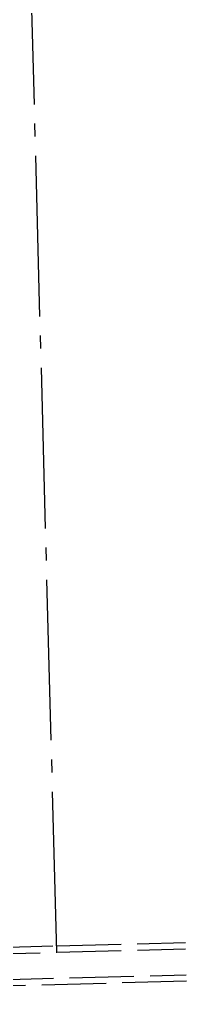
# Model space of a CAD drawing. Extents: x 626623 to 631574, y 5837036 to 5839705.
# Drawn here: x 628363 to 628492, y 5837129 to 5837886 of the extents above; entities that cross this region are included whole.
import ezdxf

# ---------------------------------------------------------------- set-up
doc = ezdxf.new("R2010")
doc.units = 0
doc.header["$LTSCALE"] = 5
doc.linetypes.add('foc-QUARTERLINE', pattern=[33, 25, -3, 2, -3])
doc.linetypes.add('foc-UNSURVEYED', pattern=[12.5, 10, -2.5])
doc.layers.add('L-QSEC', color=8, linetype='foc-QUARTERLINE')
doc.layers.add('L-USEC', color=7, linetype='foc-UNSURVEYED')

msp = doc.modelspace()

# ---------------------------------------------------------------- linework, layer by layer
at = {"layer": 'L-QSEC'}
msp.add_line((628391.676, 5837160.501), (628369.236, 5838005.83), dxfattribs=at)
at = {"layer": 'L-USEC'}
for p, q in [((627588.804, 5837144.21), (628391.542, 5837165.549)), ((628391.542, 5837165.549), (628491.507, 5837168.206)), ((627578.898, 5837138.873), (628391.676, 5837160.501)), ((628391.676, 5837160.501), (628491.64, 5837163.162)), ((628151.644, 5837133.987), (628492.175, 5837143.049)), ((628492.308, 5837138.004), (628161.817, 5837129.202))]:
    msp.add_line(p, q, dxfattribs=at)

doc.saveas('drawing.dxf')
